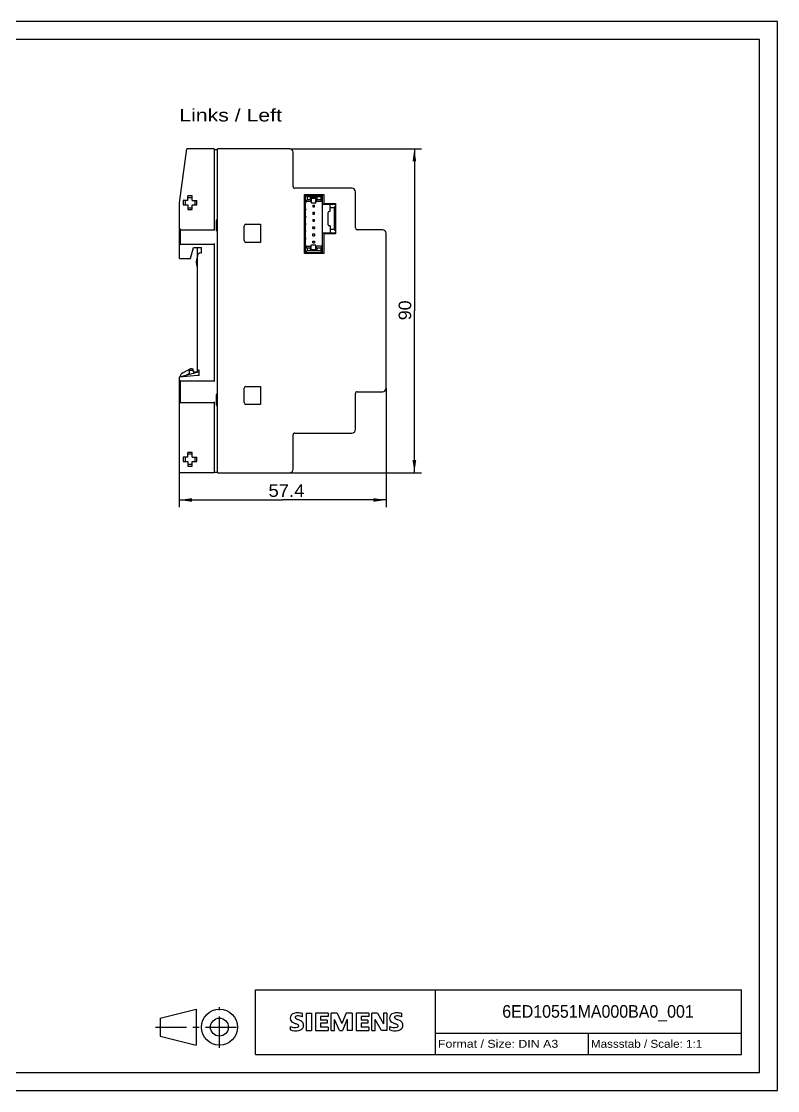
# Model space of a CAD drawing. Extents: x 0 to 420, y 0 to 297.
# Drawn here: x 210 to 420, y 0 to 297 of the extents above; entities that cross this region are included whole.
import ezdxf
from ezdxf.enums import TextEntityAlignment as Align

# ---------------------------------------------------------------- set-up
doc = ezdxf.new("R2010")
doc.units = 0
doc.header["$LTSCALE"] = 23.1
doc.linetypes.add('CENTER', pattern=[0.6, 0.375, -0.075, 0.075, -0.075])
for name, color, linetype in [('11000_LEFT', 7, 'CONTINUOUS'), ('11100_DIM_LEFT', 7, 'CONTINUOUS'), ('11300_LEFT_GERMAN_ENGLISH', 7, 'CONTINUOUS'), ('90000_FRAME', 7, 'CONTINUOUS'), ('91000_TIP', 7, 'CONTINUOUS')]:
    doc.layers.add(name, color=color, linetype=linetype)
doc.dimstyles.get("Standard").update_dxf_attribs({"dimtxt": 2.5, "dimasz": 2.5, "dimexe": 1.25, "dimexo": 0.625, "dimtad": 1, "dimcen": 2.5, "dimazin": 3, "dimtfac": 1, "dimtmove": 0, "dimatfit": 3})

# ---------------------------------------------------------------- blocks, each defined once
blk = doc.blocks.new('*D2')
at = {"layer": '11100_DIM_LEFT', "color": 7, "linetype": 'CONTINUOUS'}
for p, q in [((311.26, 195.13), (311.26, 162.06)), ((253.86, 171.63), (253.86, 162.06)), ((253.86, 164.06), (282.56, 164.06)), ((311.26, 164.06), (282.56, 164.06))]:
    blk.add_line(p, q, dxfattribs=at)
for points in [[(257.36, 164.56), (253.86, 164.06), (257.36, 163.56)], [(307.76, 163.56), (311.26, 164.06), (307.76, 164.56)]]:
    blk.add_solid(points, dxfattribs=at)
blk.add_text('57.4', height=3.5, dxfattribs=at).set_placement((278.61, 164.93), (288.61, 164.93), align=Align.FIT)
blk = doc.blocks.new('*D3')
at = {"layer": '11100_DIM_LEFT', "color": 7, "linetype": 'CONTINUOUS'}
for p, q in [((284.46, 261.63), (321.13, 261.63)), ((319.13, 261.63), (319.13, 216.63)), ((319.13, 171.63), (319.13, 216.63)), ((284.46, 171.63), (321.13, 171.63))]:
    blk.add_line(p, q, dxfattribs=at)
for points in [[(319.63, 258.13), (319.13, 261.63), (318.63, 258.13)], [(318.63, 175.13), (319.13, 171.63), (319.63, 175.13)]]:
    blk.add_solid(points, dxfattribs=at)
blk.add_text('90', height=3.5, rotation=90, dxfattribs=at).set_placement((318.26, 213.99), (318.26, 219.49), align=Align.FIT)

msp = doc.modelspace()

# ---------------------------------------------------------------- linework, layer by layer
at = {"layer": '11000_LEFT', "color": 7, "linetype": 'CONTINUOUS'}
for p, q in [((253.861, 246.627), (255.969, 261.627)), ((263.561, 261.627), (255.969, 261.627)), ((263.561, 261.627), (263.561, 238.927)), ((263.561, 261.427), (264.461, 261.427)), ((264.461, 171.627), (264.461, 261.627)), ((284.461, 261.627), (264.461, 261.627)), ((285.461, 251.127), (285.461, 260.627)), ((301.761, 250.627), (285.961, 250.627)), ((302.761, 239.627), (302.761, 249.627)), ((253.861, 231.127), (253.861, 246.627)), ((254.961, 247.227), (254.961, 246.027)), ((256.261, 247.227), (254.961, 247.227)), ((255.461, 247.227), (255.461, 246.027)), ((256.261, 247.227), (256.261, 248.527)), ((257.461, 248.527), (256.261, 248.527)), ((257.461, 248.027), (256.261, 248.027)), ((257.461, 247.227), (257.461, 248.527)), ((257.461, 247.227), (258.761, 247.227)), ((258.261, 246.027), (258.261, 247.227)), ((258.761, 246.027), (258.761, 247.227)), ((288.661, 232.527), (288.661, 248.927)), ((288.661, 248.927), (293.961, 248.927)), ((288.661, 248.727), (293.661, 248.727)), ((290.311, 246.927), (288.661, 246.927)), ((288.861, 246.842), (288.861, 248.727)), ((288.861, 248.727), (289.361, 248.227)), ((289.361, 247.427), (288.861, 246.927)), ((288.861, 246.842), (289.061, 246.727)), ((289.061, 246.727), (288.861, 246.612)), ((288.861, 244.842), (288.861, 246.612)), ((289.361, 248.227), (289.361, 247.427)), ((293.161, 248.227), (289.361, 248.227)), ((290.211, 247.427), (289.361, 247.427)), ((290.211, 248.077), (290.211, 247.427)), ((292.111, 248.077), (290.211, 248.077)), ((290.211, 248.077), (290.511, 247.777)), ((290.211, 247.427), (290.511, 247.127)), ((290.511, 247.777), (290.511, 246.627)), ((291.811, 247.777), (290.511, 247.777)), ((290.511, 246.627), (291.811, 246.627)), ((292.111, 248.077), (291.811, 247.777)), ((291.811, 246.627), (291.811, 247.777)), ((292.111, 247.427), (291.811, 247.127)), ((293.661, 246.927), (292.011, 246.927)), ((292.111, 247.427), (292.111, 248.077)), ((293.161, 247.427), (292.111, 247.427)), ((293.161, 248.227), (293.661, 248.727)), ((293.161, 248.227), (293.161, 247.427)), ((293.161, 247.427), (293.661, 246.927)), ((293.661, 232.727), (293.661, 248.727)), ((293.961, 248.927), (293.961, 246.427)), ((254.961, 246.027), (256.261, 246.027)), ((256.261, 246.027), (256.261, 244.727)), ((256.261, 245.227), (257.461, 245.227)), ((256.261, 244.727), (257.461, 244.727)), ((257.461, 244.727), (257.461, 246.027)), ((257.461, 246.027), (258.761, 246.027)), ((288.861, 244.842), (289.061, 244.727)), ((289.061, 244.727), (288.861, 244.612)), ((288.861, 242.842), (288.861, 244.612)), ((290.911, 245.977), (290.911, 245.477)), ((290.911, 245.977), (291.411, 245.977)), ((290.911, 245.477), (291.411, 245.477)), ((290.911, 243.977), (290.911, 243.477)), ((290.911, 243.977), (291.411, 243.977)), ((291.411, 245.477), (291.411, 245.977)), ((291.411, 243.477), (291.411, 243.977)), ((293.661, 246.227), (297.261, 246.227)), ((293.961, 246.427), (297.261, 246.427)), ((295.161, 240.527), (295.161, 243.927)), ((295.761, 244.227), (295.461, 244.227)), ((295.761, 244.227), (295.761, 246.227)), ((296.861, 245.227), (295.761, 245.227)), ((296.861, 245.227), (297.261, 245.627)), ((296.861, 245.227), (296.861, 239.227)), ((297.261, 246.427), (297.261, 238.027)), ((264.161, 238.938), (264.161, 241.716)), ((264.461, 240.787), (264.161, 240.787)), ((272.361, 240.627), (276.361, 240.627)), ((276.361, 240.627), (276.361, 235.627)), ((288.861, 242.842), (289.061, 242.727)), ((289.061, 242.727), (288.861, 242.612)), ((288.861, 240.842), (288.861, 242.612)), ((289.061, 240.727), (288.861, 240.842)), ((288.861, 240.612), (289.061, 240.727)), ((288.861, 238.842), (288.861, 240.612)), ((290.911, 243.477), (291.411, 243.477)), ((290.911, 241.977), (290.911, 241.477)), ((290.911, 241.977), (291.411, 241.977)), ((290.911, 241.477), (291.411, 241.477)), ((291.411, 241.477), (291.411, 241.977)), ((253.861, 239.427), (254.161, 239.127)), ((253.861, 237.927), (253.911, 237.877)), ((253.911, 235.327), (253.911, 237.877)), ((254.161, 235.127), (254.161, 239.127)), ((254.161, 239.127), (263.561, 239.127)), ((264.461, 239.583), (264.161, 239.583)), ((271.861, 236.127), (271.861, 240.127)), ((289.061, 238.727), (288.861, 238.842)), ((288.861, 238.612), (289.061, 238.727)), ((288.861, 236.842), (288.861, 238.612)), ((290.911, 239.477), (290.911, 239.977)), ((290.911, 239.977), (291.411, 239.977)), ((290.911, 239.477), (291.411, 239.477)), ((290.911, 237.477), (290.911, 237.977)), ((290.911, 237.977), (291.411, 237.977)), ((291.411, 239.977), (291.411, 239.477)), ((291.411, 237.977), (291.411, 237.477)), ((293.661, 238.227), (297.261, 238.227)), ((293.961, 238.027), (293.961, 232.527)), ((297.261, 238.027), (293.961, 238.027)), ((295.761, 240.227), (295.461, 240.227)), ((295.761, 240.227), (295.761, 238.227)), ((296.861, 239.227), (295.761, 239.227)), ((296.861, 239.227), (297.261, 238.827)), ((310.261, 239.127), (303.261, 239.127)), ((311.261, 195.127), (311.261, 238.127)), ((253.861, 234.827), (254.161, 235.127)), ((253.889, 235.125), (253.861, 235.027)), ((253.906, 235.226), (253.889, 235.125)), ((253.911, 235.327), (253.906, 235.226)), ((254.161, 235.127), (263.561, 235.127)), ((263.561, 235.327), (263.561, 196.927)), ((276.361, 235.627), (272.361, 235.627)), ((289.061, 236.727), (288.861, 236.842)), ((288.861, 236.612), (289.061, 236.727)), ((288.861, 234.842), (288.861, 236.612)), ((289.061, 234.727), (288.861, 234.842)), ((288.861, 234.612), (289.061, 234.727)), ((290.511, 233.677), (290.511, 234.827)), ((291.811, 234.827), (290.511, 234.827)), ((290.911, 237.477), (291.411, 237.477)), ((290.911, 235.477), (290.911, 235.977)), ((290.911, 235.977), (291.411, 235.977)), ((290.911, 235.477), (291.411, 235.477)), ((291.411, 235.977), (291.411, 235.477)), ((291.811, 233.677), (291.811, 234.827)), ((256.922, 231.127), (257.811, 234.227)), ((257.811, 234.227), (260.061, 234.227)), ((258.861, 199.496), (258.861, 234.227)), ((259.861, 232.727), (260.061, 232.727)), ((260.061, 232.727), (260.061, 234.227)), ((288.661, 234.527), (290.311, 234.527)), ((293.661, 232.727), (288.661, 232.727)), ((293.961, 232.527), (288.661, 232.527)), ((288.861, 232.727), (288.861, 234.612)), ((289.361, 234.027), (288.861, 234.527)), ((288.861, 232.727), (289.361, 233.227)), ((289.361, 234.027), (289.361, 233.227)), ((290.211, 234.027), (289.361, 234.027)), ((293.161, 233.227), (289.361, 233.227)), ((290.211, 234.027), (290.511, 234.327)), ((290.211, 234.027), (290.211, 233.377)), ((290.211, 233.377), (290.511, 233.677)), ((290.211, 233.377), (292.111, 233.377)), ((290.511, 233.677), (291.811, 233.677)), ((292.111, 234.027), (291.811, 234.327)), ((292.111, 233.377), (291.811, 233.677)), ((293.661, 234.527), (292.011, 234.527)), ((292.111, 233.377), (292.111, 234.027)), ((293.161, 234.027), (292.111, 234.027)), ((293.161, 234.027), (293.661, 234.527)), ((293.161, 234.027), (293.161, 233.227)), ((293.661, 232.727), (293.161, 233.227)), ((253.861, 231.127), (256.922, 231.127)), ((259.361, 199.627), (253.861, 198.19)), ((254.861, 199.383), (257.017, 200.627)), ((255.567, 198.635), (256.361, 199.094)), ((256.361, 199.094), (256.417, 199.117)), ((256.417, 199.117), (256.468, 199.12)), ((256.468, 199.12), (256.509, 199.104)), ((256.509, 199.104), (256.538, 199.074)), ((256.538, 199.074), (256.555, 199.032)), ((256.555, 199.032), (256.561, 198.978)), ((256.561, 200.364), (256.561, 198.895)), ((256.561, 200.327), (256.573, 200.261)), ((256.573, 200.261), (256.603, 200.205)), ((256.603, 200.205), (256.648, 200.163)), ((256.648, 200.163), (256.703, 200.136)), ((256.703, 200.136), (256.761, 200.127)), ((256.761, 200.127), (257.651, 200.127)), ((257.017, 200.627), (257.517, 200.627)), ((257.517, 200.627), (257.811, 199.527)), ((258.811, 199.527), (257.811, 199.527)), ((258.811, 199.483), (258.811, 199.527)), ((259.361, 200.127), (258.861, 200.127)), ((259.361, 198.627), (259.361, 200.127)), ((258.861, 198.627), (253.861, 198.19)), ((253.861, 171.627), (253.861, 198.19)), ((253.861, 197.427), (254.161, 197.127)), ((254.161, 191.127), (254.161, 197.127)), ((254.161, 197.127), (263.561, 197.127)), ((259.361, 198.627), (258.861, 198.627)), ((264.161, 190.427), (264.161, 193.327)), ((271.861, 191.127), (271.861, 195.127)), ((272.361, 195.627), (276.361, 195.627)), ((276.361, 195.627), (276.361, 190.627)), ((302.761, 183.627), (302.761, 193.627)), ((303.261, 194.127), (310.261, 194.127)), ((253.861, 190.827), (254.161, 191.127)), ((254.161, 191.127), (263.561, 191.127)), ((263.561, 191.327), (263.561, 171.627)), ((264.461, 190.467), (264.161, 190.467)), ((276.361, 190.627), (272.361, 190.627)), ((285.461, 172.627), (285.461, 182.127)), ((285.961, 182.627), (301.761, 182.627)), ((256.261, 175.977), (254.961, 175.977)), ((254.961, 175.977), (254.961, 174.777)), ((255.461, 175.977), (255.461, 174.777)), ((257.461, 177.277), (256.261, 177.277)), ((256.261, 175.977), (256.261, 177.277)), ((257.461, 176.777), (256.261, 176.777)), ((257.461, 175.977), (257.461, 177.277)), ((257.461, 175.977), (258.761, 175.977)), ((258.261, 174.777), (258.261, 175.977)), ((258.761, 174.777), (258.761, 175.977)), ((254.961, 174.777), (256.261, 174.777)), ((256.261, 174.777), (256.261, 173.477)), ((256.261, 173.977), (257.461, 173.977)), ((256.261, 173.477), (257.461, 173.477)), ((257.461, 173.477), (257.461, 174.777)), ((257.463, 174.774), (258.763, 174.774)), ((263.561, 171.627), (253.861, 171.627)), ((263.561, 171.827), (264.461, 171.827)), ((264.461, 171.627), (284.461, 171.627))]:
    msp.add_line(p, q, dxfattribs=at)
for centre, radius, start, end in [((284.461, 260.627), 1, 0, 90), ((285.961, 251.127), 0.5, 180, 270.00304), ((301.761, 249.627), 1, 0, 90), ((290.311, 247.127), 0.2, 270, 360), ((292.011, 247.127), 0.2, 180, 270), ((295.461, 243.927), 0.3, 90, 180), ((264.522, 241.716), 0.361, 100.17382, 180), ((272.361, 240.127), 0.5, 90, 180), ((264.522, 238.938), 0.361, 180, 259.82618), ((295.461, 240.527), 0.3, 180, 270), ((303.261, 239.627), 0.5, 180, 270), ((310.261, 238.127), 1, 0, 90), ((272.361, 236.127), 0.5, 180, 270), ((259.861, 231.727), 1, 90, 180), ((290.311, 234.327), 0.2, 0, 90), ((292.011, 234.327), 0.2, 90, 180), ((262.561, 230.127), 4, 158.06115, 201.93885), ((255.861, 197.651), 2, 120, 163.51781), ((264.461, 193.327), 0.3, 90, 180), ((272.361, 195.127), 0.5, 90, 180), ((303.261, 193.627), 0.5, 90, 180.00304), ((310.261, 195.127), 1, 270, 360), ((264.461, 190.427), 0.3, 180, 270), ((272.361, 191.127), 0.5, 180, 270), ((285.961, 182.127), 0.5, 90, 180.00304), ((301.761, 183.627), 1, 270, 360), ((284.461, 172.627), 1, 270, 360)]:
    msp.add_arc(centre, radius, start, end, dxfattribs=at)
at = {"layer": '90000_FRAME', "color": 7, "linetype": 'CONTINUOUS'}
for p, q in [((420, 297), (0, 297)), ((420, 0), (420, 297)), ((415, 292), (5, 292)), ((415, 5), (415, 292)), ((275, 28), (410, 28)), ((275, 10), (275, 28)), ((325, 10), (325, 28)), ((410, 10), (410, 28)), ((284.895, 20.916), (285.169, 21.19)), ((288.03, 20.499), (288.03, 21.449)), ((289.124, 21.497), (290.55, 21.497)), ((289.124, 21.497), (289.124, 16.744)), ((290.55, 21.497), (290.55, 16.744)), ((295.16, 21.497), (291.643, 21.497)), ((291.643, 21.497), (291.643, 16.744)), ((295.16, 21.497), (295.16, 20.618)), ((297.727, 21.497), (296.016, 21.497)), ((296.016, 16.744), (296.016, 21.497)), ((297.727, 21.497), (298.963, 18.597)), ((300.151, 21.497), (298.963, 18.597)), ((301.862, 21.497), (300.151, 21.497)), ((301.862, 21.497), (301.862, 16.744)), ((306.473, 21.497), (302.956, 21.497)), ((302.956, 21.497), (302.956, 16.744)), ((306.473, 21.497), (306.473, 20.618)), ((308.85, 21.497), (307.305, 21.497)), ((307.305, 16.744), (307.305, 21.497)), ((308.85, 21.497), (310.537, 18.55)), ((311.488, 21.497), (310.537, 21.497)), ((310.537, 21.497), (310.537, 18.55)), ((311.488, 21.497), (311.488, 16.744)), ((315.623, 20.499), (315.623, 21.449)), ((295.16, 20.618), (293.021, 20.618)), ((293.021, 20.618), (293.021, 19.548)), ((294.875, 19.548), (293.021, 19.548)), ((294.875, 18.764), (293.021, 18.764)), ((293.021, 18.764), (293.021, 17.647)), ((294.875, 19.548), (294.875, 18.764)), ((298.297, 16.696), (296.966, 19.786)), ((296.966, 16.744), (296.966, 19.786)), ((300.484, 19.833), (299.153, 16.696)), ((300.484, 19.833), (300.484, 16.744)), ((306.473, 20.618), (304.334, 20.618)), ((304.334, 20.618), (304.334, 19.548)), ((306.188, 19.548), (304.334, 19.548)), ((306.188, 18.764), (304.334, 18.764)), ((304.334, 18.764), (304.334, 17.647)), ((306.188, 19.548), (306.188, 18.764)), ((309.967, 16.744), (308.255, 19.786)), ((308.255, 16.744), (308.255, 19.786)), ((284.703, 16.839), (284.703, 17.789)), ((289.124, 16.744), (290.55, 16.744)), ((291.643, 16.744), (295.208, 16.744)), ((295.208, 17.647), (293.021, 17.647)), ((295.208, 17.647), (295.208, 16.744)), ((296.016, 16.744), (296.966, 16.744)), ((298.297, 16.696), (299.153, 16.696)), ((301.862, 16.744), (300.484, 16.744)), ((302.956, 16.744), (306.52, 16.744)), ((306.52, 17.647), (304.334, 17.647)), ((306.52, 17.647), (306.52, 16.744)), ((307.305, 16.744), (308.255, 16.744)), ((311.488, 16.744), (309.967, 16.744)), ((312.296, 16.839), (312.296, 17.789)), ((325, 16), (410, 16)), ((367.5, 10), (367.5, 16)), ((275, 10), (410, 10)), ((5, 5), (415, 5)), ((0, 0), (420, 0))]:
    msp.add_line(p, q, dxfattribs=at)
for centre, radius, start, end in [((285.795, 20.25), 1.12, 142.81392, 167.1523), ((286.14, 19.943), 1.581, 121.21409, 141.52548), ((286.52, 19.254), 2.367, 86.2218, 120.42726), ((286.251, 12.558), 9.068, 78.6827, 87.31476), ((313.387, 20.25), 1.12, 142.81392, 167.1523), ((313.733, 19.943), 1.581, 121.21409, 141.52548), ((314.112, 19.254), 2.367, 86.2218, 120.42726), ((313.844, 12.558), 9.068, 78.6827, 87.31476), ((285.963, 20.142), 1.309, 164.19749, 195.80251), ((285.9, 20.102), 1.239, 194.79522, 225.71765), ((286.504, 20.808), 2.166, 227.31193, 242.70403), ((290.359, 28.342), 10.629, 242.86201, 247.1042), ((286.307, 20.368), 0.303, 154.44003, 221.82017), ((286.386, 20.289), 0.41, 102.82878, 149.22596), ((286.717, 20.754), 0.866, 222.77604, 239.03624), ((279.564, 2.549), 17.332, 65.34147, 67.39978), ((287.619, 22.35), 2.699, 240.0482, 251.37797), ((286.803, 18.546), 2.202, 84.04001, 103.34277), ((284.21, 13.424), 6.859, 59.90203, 68.20365), ((286.692, 17.976), 0.34, 305.50322, 72.46529), ((286.463, 16.129), 4.642, 70.26259, 82.95242), ((286.886, 18.062), 1.505, 25.95629, 59.48348), ((286.958, 18.14), 1.406, 335.3868, 24.39151), ((313.555, 20.142), 1.309, 164.19749, 195.80251), ((313.493, 20.102), 1.239, 194.79522, 225.71765), ((314.097, 20.808), 2.166, 227.31193, 242.70403), ((317.952, 28.342), 10.629, 242.86201, 247.1042), ((313.9, 20.368), 0.303, 154.44003, 221.82017), ((313.979, 20.289), 0.41, 102.82878, 149.22596), ((314.31, 20.754), 0.866, 222.77604, 239.03624), ((307.156, 2.549), 17.332, 65.34147, 67.39978), ((315.212, 22.35), 2.699, 240.0482, 251.37797), ((314.396, 18.546), 2.202, 84.04001, 103.34277), ((311.803, 13.424), 6.859, 59.90203, 68.20365), ((314.285, 17.976), 0.34, 305.50322, 72.46529), ((314.055, 16.129), 4.642, 70.26259, 82.95242), ((314.479, 18.062), 1.505, 25.95629, 59.48348), ((314.551, 18.14), 1.406, 335.3868, 24.39151), ((285.948, 20.801), 3.259, 247.53002, 280.75795), ((286.126, 21.378), 4.757, 252.59392, 280.98166), ((286.408, 18.701), 1.112, 277.71, 295.68849), ((286.581, 18.76), 2.101, 282.40584, 311.86444), ((286.954, 18.193), 1.433, 315.89046, 333.52293), ((313.541, 20.801), 3.259, 247.53002, 280.75795), ((313.719, 21.378), 4.757, 252.59392, 280.98166), ((314, 18.701), 1.112, 277.71, 295.68849), ((314.174, 18.76), 2.101, 282.40584, 311.86444), ((314.546, 18.193), 1.433, 315.89046, 333.52293)]:
    msp.add_arc(centre, radius, start, end, dxfattribs=at)
at = {"layer": '91000_TIP', "color": 7, "linetype": 'CONTINUOUS'}
for p, q in [((248.508, 20.129), (258.508, 22.629)), ((258.508, 22.629), (258.508, 12.629)), ((248.508, 20.129), (248.508, 15.129)), ((248.508, 15.129), (258.508, 12.629))]:
    msp.add_line(p, q, dxfattribs=at)
at = {"layer": '91000_TIP', "color": 7, "linetype": 'CENTER'}
for p, q in [((265.008, 11.907), (265.008, 23.191)), ((247.229, 17.629), (270.831, 17.629))]:
    msp.add_line(p, q, dxfattribs=at)
at = {"layer": '91000_TIP', "color": 7, "linetype": 'CONTINUOUS'}
for radius in [5, 2.5]:
    msp.add_circle((265.008, 17.629), radius, dxfattribs=at)

# ---------------------------------------------------------------- texts
at = {"layer": '11300_LEFT_GERMAN_ENGLISH', "color": 7, "linetype": 'CONTINUOUS'}
msp.add_text('Links / Left', height=3.5, dxfattribs=at).set_placement((253.852, 269.202), (282.352, 269.202), align=Align.FIT)
at = {"layer": '90000_FRAME', "color": 7, "linetype": 'CONTINUOUS'}
for s, height, p, p2 in [('6ED10551MA000BA0_001', 3.5, (343.542, 20.25), (396.708, 20.25)), ('Format / Size: DIN A3', 2.2, (325.66, 11.9), (359.079, 11.9)), ('Massstab / Scale: 1:1', 2.2, (368.16, 11.9), (399.065, 11.9))]:
    msp.add_text(s, height=height, dxfattribs=at).set_placement(p, p2, align=Align.FIT)

# ---------------------------------------------------------------- dimensions: what is measured, and where the dimension line sits
at = {"layer": '11100_DIM_LEFT', "color": 7, "linetype": 'CONTINUOUS'}
dim = msp.add_linear_dim(base=(319.134, 261.627), p1=(284.461, 171.627), p2=(284.461, 261.627), angle=90, dimstyle='Standard', dxfattribs=at)
dim.commit()
dim.dimension.update_dxf_attribs({"geometry": '*D3', "text_midpoint": (316.509, 216.739), "dimtype": 128})
dim = msp.add_linear_dim(base=(311.261, 164.059), p1=(253.861, 171.627), p2=(311.261, 195.127), dimstyle='Standard', dxfattribs=at)
dim.commit()
dim.dimension.update_dxf_attribs({"geometry": '*D2', "text_midpoint": (283.612, 166.684), "dimtype": 128})

doc.saveas('drawing.dxf')
